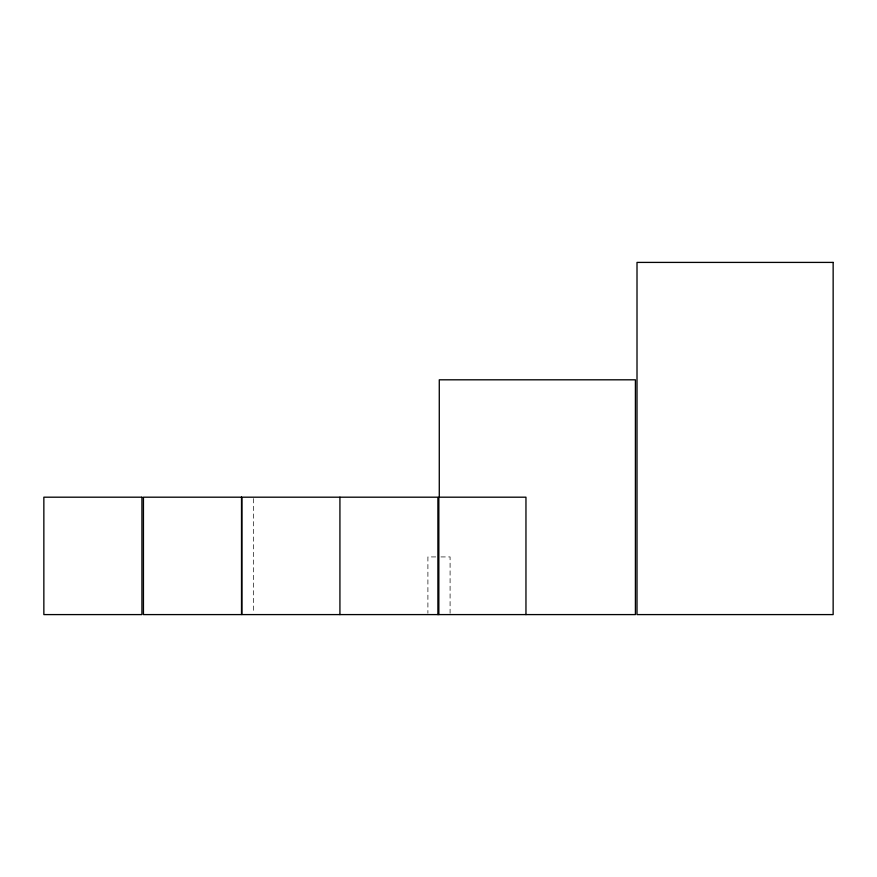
<?xml version="1.0" encoding="UTF-8"?>
<svg xmlns="http://www.w3.org/2000/svg" width="877" height="877" viewBox="0 0 877 877"><rect width="100%" height="100%" fill="white"/><g stroke="black" fill="none" stroke-linecap="round" stroke-linejoin="round"><path stroke-width="0.66" stroke-dasharray="4.38 3.29" d="M435.737 556.928L427.899 556.928L427.899 613.253M440.956 556.928L450.087 556.928L450.087 613.253M253.53 498.564L253.53 613.231"/><path stroke-width="1.32" d="M525.959 614.591L525.959 497.193L438.84 497.193L438.84 614.591M439.278 497.193L439.278 379.807L635.408 379.807L635.408 614.591L241.866 614.591L241.866 497.193L437.897 497.193L437.897 614.591M339.925 497.193L339.925 614.591M833.15 262.409L637.009 262.409L637.009 614.591L833.15 614.591L833.15 262.409M141.921 497.193L43.85 497.193L43.85 614.591L141.921 614.591L141.921 497.193M241.515 497.193L143.444 497.193L143.444 614.591L241.515 614.591L241.515 497.193"/></g></svg>
